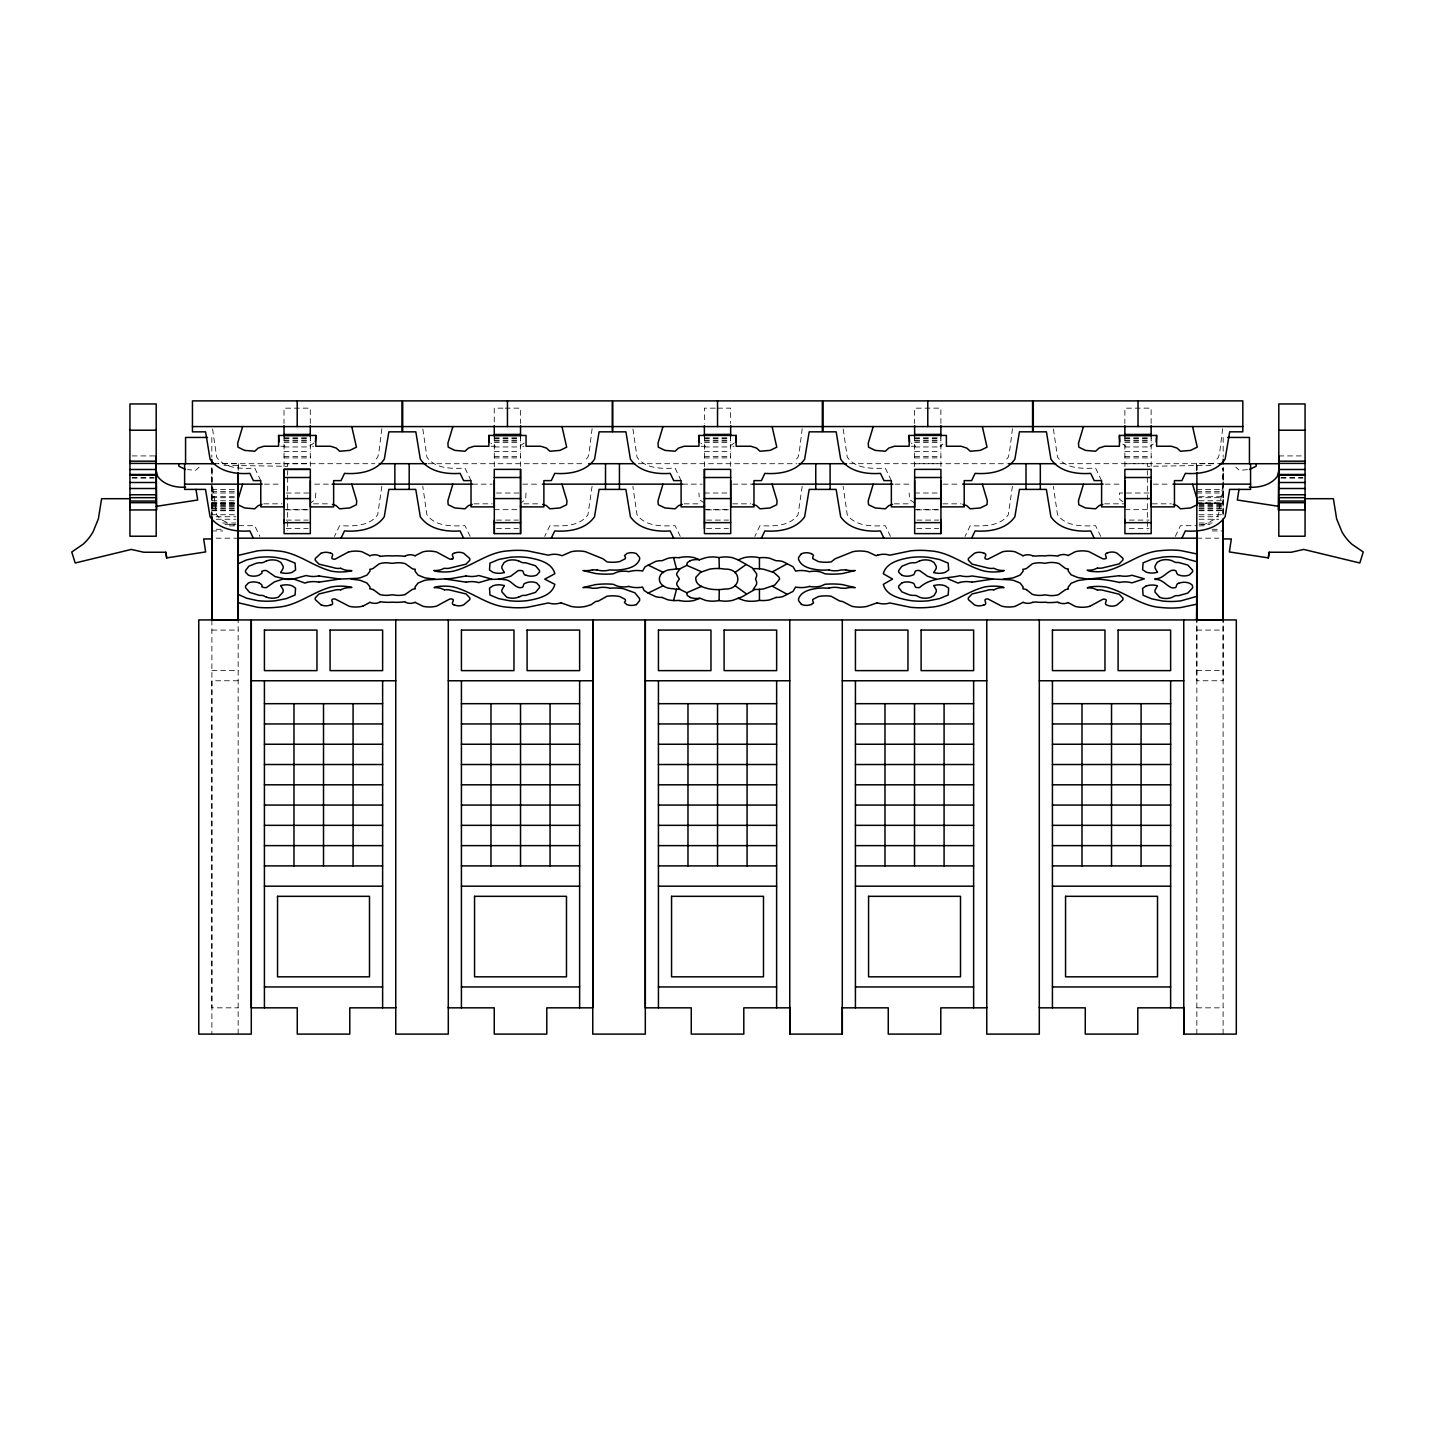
<?xml version="1.0" encoding="UTF-8"?>
<svg xmlns="http://www.w3.org/2000/svg" width="1435" height="1435" viewBox="0 0 1435 1435"><rect width="100%" height="100%" fill="white"/><g stroke="black" fill="none" stroke-linecap="round" stroke-linejoin="round"><path stroke-width="0.75" stroke-dasharray="5 3.75" d="M238.228 470.393L238.228 463.702L218.515 463.684M238.156 1034.097L238.156 619.938M1196.898 469.855L1196.898 463.702L1216.467 463.684M315.772 493.012L315.395 499.47L310.301 503.147M526.017 493.012L525.623 499.47L520.546 503.147M381.853 428.67L378.858 452.617L377.71 457.191L373.871 461.675M381.836 486.25L377.692 514.752C369.136 526.699 352.723 526.232 339.611 525.694L334.463 536.403M592.099 428.67L589.103 452.617L587.955 457.191L584.117 461.675M592.081 486.25L587.937 514.752C579.381 526.699 562.968 526.232 549.856 525.694L544.708 536.403M802.201 428.67L799.205 452.617L798.057 457.191L794.219 461.675M802.183 486.25L798.039 514.752C789.501 526.699 773.088 526.232 759.976 525.694L754.828 536.403M1012.446 428.67L1009.433 452.599L1008.303 457.191L1004.464 461.675M1012.428 486.25L1008.285 514.752C999.729 526.699 983.334 526.232 970.221 525.694L965.055 536.403M1222.674 428.67L1219.678 452.599L1218.53 457.191L1214.692 461.675M1222.674 486.25L1218.53 514.752L1214.692 519.237L1204.611 524.349L1200.503 525.031M1175.301 536.403L1180.467 525.694L1196.413 525.694M199.16 467.128L195.644 470.321L187.554 469.64M313.906 443.002L309.386 446.249L313.673 446.249M524.152 443.002L519.631 446.249L523.901 446.249M734.254 443.002L729.733 446.249L734.002 446.249M942.992 444.079L939.979 446.249L944.248 446.249M1150.224 446.249L1153.238 444.079M1247.446 469.64L1239.356 470.321L1235.84 467.128M503.003 408.15L494.25 408.168L494.268 423.504M505.192 408.168L520.528 408.15L520.528 423.486M715.312 408.15L704.37 408.168L704.37 423.504M717.5 408.168L730.63 408.15L730.648 423.486M284.022 437.836L310.301 437.836M494.268 437.836L520.528 437.836M704.388 437.836L730.648 437.836M914.633 437.836L940.894 437.836M1124.879 437.836L1151.139 437.836M284.022 438.608L310.301 438.59M494.268 438.608L520.528 438.59M704.388 438.608L730.648 438.59M914.633 438.608L940.894 438.59M1124.879 438.608L1151.139 438.59M284.022 440.186L310.301 440.168M494.268 440.186L520.546 440.168M704.388 440.186L730.648 440.168M914.633 440.186L940.894 440.168M1124.879 440.186L1151.139 440.168M284.022 441.047L310.301 441.029M494.268 441.047L520.546 441.029M704.388 441.047L730.648 441.029M914.633 441.047L940.894 441.029M1124.879 441.047L1151.139 441.029M284.022 442.375L310.301 442.375M494.268 442.375L520.546 442.375M704.388 442.375L730.648 442.375M914.633 442.375L940.894 442.375M1124.879 442.375L1151.139 442.375M280.74 446.249L285.009 446.249L281.995 444.079M490.985 446.249L495.254 446.249L490.734 443.002M701.069 446.249L705.356 446.249L700.836 443.002M911.315 446.249L915.584 446.249L911.082 443.002M284.022 446.967L310.301 446.949M494.268 446.967L520.546 446.949M704.388 446.967L730.648 446.949M914.633 446.967L940.894 446.949M1124.879 446.967L1151.139 446.949M284.04 451.451L310.301 451.433M494.286 451.451L520.546 451.433M704.388 451.451L730.666 451.433M914.633 451.451L940.894 451.433M1124.879 451.451L1151.139 451.433M132.128 455.917L156.2 455.917M1278.8 455.917L1302.872 455.917M284.04 456.581L310.301 456.563M494.286 456.581L520.546 456.563M704.388 456.581L730.666 456.563M914.633 456.581L940.912 456.563M1124.879 456.581L1151.139 456.563M284.04 457.926L310.301 457.891M494.286 457.926L520.546 457.891M704.388 457.926L730.666 457.891M914.633 457.926L940.912 457.891M1124.879 457.926L1151.157 457.891M284.04 463.738L310.301 463.72M214.012 463.702L374.876 463.702M428.007 463.72L585.354 463.702M638.467 463.702L796.945 463.72M849.574 463.684L1007.191 463.72M1060.052 463.684L1220.988 463.702M914.633 463.756L940.912 463.72M1124.879 463.756L1151.157 463.72M224.021 465.335L287.664 466.321L287.664 463.72M1210.979 465.335L1147.336 466.321L1147.336 463.72M132.128 477.371L154.011 477.371M1280.989 477.371L1302.872 477.371M132.128 478.142L154.011 478.142M1280.989 478.142L1302.872 478.142M264.417 484.151L281.852 484.151M314.66 484.151L329.924 484.151M472.474 484.151L492.097 484.151M522.735 484.151L540.17 484.151M682.594 484.151L702.217 484.151M732.837 484.151L752.46 484.151M895.027 484.151L910.274 484.151M943.082 484.151L960.535 484.151M1105.255 484.151L1122.708 484.151M1153.327 484.151L1170.781 484.151M211.824 489.407L238.102 489.407M1196.898 489.407L1223.176 489.407M211.824 491.649L238.102 491.649M1196.898 491.649L1223.176 491.649M211.824 493.012L238.102 492.994M496.474 493.012L520.546 493.012M704.406 493.012L728.478 493.012M914.633 493.012L938.723 493.012M1196.898 492.994L1223.176 493.012L1223.176 503.147L1199.086 503.147M286.229 493.012L310.301 493.012M1148.969 493.012L1119.426 493.012L1119.802 499.47L1124.879 503.147M211.824 496.707L235.896 496.707M1199.086 496.707L1223.176 496.707M211.824 497.712L238.102 497.712M1196.898 497.712L1223.176 497.712M211.824 500.761L235.896 500.761M1199.086 500.761L1223.176 500.761M211.824 502.716L238.102 502.716M1196.898 502.716L1223.176 502.716M211.824 503.147L235.896 503.147M211.824 503.452L238.102 503.452M1196.898 503.452L1223.176 503.452M211.824 503.811L235.896 503.811M263.825 503.828L282.013 503.828M313.601 503.828L330.516 503.828M474.07 503.828L492.259 503.828M523.847 503.828L540.762 503.828M684.19 503.828L701.105 503.828M732.693 503.828L750.882 503.828M894.418 503.828L911.351 503.828M942.921 503.828L961.127 503.828M1104.663 503.828L1123.713 503.828M1152.323 503.828L1171.373 503.828M1199.086 503.811L1223.176 503.811M211.824 504.725L235.896 504.725M1199.086 504.725L1223.176 504.725M211.824 505.604L235.896 505.604M1199.086 505.604L1223.176 505.604M211.824 506.394L235.896 506.394M1199.086 506.394L1223.176 506.394M211.824 507.954L235.896 507.954M1199.086 507.954L1223.176 507.954M211.824 508.815L235.896 508.815M1199.086 508.815L1223.176 508.815M284.058 509.676L308.148 509.658M286.247 509.873L308.148 509.82M494.304 509.676L518.394 509.658M704.424 509.676L728.496 509.658M914.669 509.676L938.741 509.658M706.612 509.873L728.496 509.82M916.857 509.873L938.741 509.82M1124.914 509.676L1148.987 509.658M211.824 510.178L235.896 510.178M1199.086 510.178L1223.176 510.178M211.824 510.734L235.896 510.734M1199.086 510.734L1223.176 510.734M211.824 514.752L235.896 514.752M1199.086 514.752L1223.176 514.752M216.201 516.743L235.896 516.743M1199.086 516.743L1218.799 516.743M216.201 519.237L235.896 519.237M1199.086 519.237L1218.799 519.237M286.265 520.098L308.148 520.098M496.51 520.098L518.394 520.098M706.612 520.098L728.514 520.098M916.857 520.098L938.741 520.098M1129.291 520.098L1148.987 520.098M222.766 523.004L235.896 523.004M1199.086 523.004L1212.234 523.004M224.954 524.349L235.896 524.349M1199.086 524.349L1210.046 524.349M229.331 525.91L235.896 525.91M238.784 525.694L254.73 525.694L259.878 536.403M1199.086 525.91L1205.651 525.694M286.265 528.6L308.148 528.582M496.51 528.6L518.394 528.582M706.63 528.6L728.514 528.582M916.875 528.6L938.759 528.582M1129.291 528.6L1149.004 528.582M216.201 529.282L222.766 529.282M1212.234 529.282L1218.799 529.282M211.824 530.932L222.766 530.932M1212.234 530.932L1223.176 530.932M216.201 538.179L238.102 538.179M1196.898 538.179L1218.799 538.179M211.896 630.073L238.156 630.073M1196.844 630.073L1223.104 630.073M211.896 670.629L238.156 670.629M1196.844 670.629L1223.104 670.629M238.156 680.764L211.896 680.764L211.896 1007.836L238.156 1007.836M1196.844 1007.836L1223.104 1007.836M234.676 525.031L230.587 524.349L220.506 519.237L216.667 514.752L212.524 486.25M1122.816 444.079L1125.829 446.249M914.633 503.147L909.557 499.47L909.18 493.012M704.406 503.147L699.311 499.47L698.935 493.012M1101.596 480.617L1095.587 468.115C1082.474 468.653 1066.062 469.119 1057.523 457.191L1053.38 428.67M1100.735 536.403L1095.569 525.694C1082.456 526.232 1066.062 526.699 1057.505 514.752L1053.362 486.25M891.35 480.617L885.341 468.115C872.229 468.671 855.816 469.119 847.278 457.191L843.134 428.67M890.489 536.403L885.323 525.694C872.211 526.232 855.816 526.699 847.26 514.752L843.116 486.25M681.105 480.617L675.096 468.115C661.983 468.671 645.571 469.119 637.032 457.191L632.889 428.67M680.244 536.403L675.096 525.694C661.983 526.232 645.571 526.699 637.014 514.752L632.871 486.25M471.021 480.617L464.994 468.115C451.881 468.671 435.487 469.119 426.93 457.191L422.787 428.67M470.124 536.403L464.976 525.694C451.864 526.232 435.451 526.699 426.912 514.752L422.769 486.25M260.775 480.617L254.766 468.115C241.654 468.671 225.241 469.119 216.685 457.191L212.541 428.67M1151.121 423.486L1151.121 408.15L1124.861 408.168L1124.861 423.504M1151.139 435.505L1151.157 466.429M1124.861 435.505L1124.897 470.716M940.894 423.486L940.876 408.15L914.615 408.168L914.615 423.504M940.894 435.505L940.912 466.429M914.633 435.505L914.651 470.716M730.648 435.505L730.666 466.429M704.388 435.505L704.406 470.716M520.528 435.505L520.546 466.429M494.268 435.505L494.286 470.716M310.283 423.486L310.283 408.15L284.004 408.168L284.022 423.504M310.283 435.505L310.301 466.429M284.022 435.505L284.04 470.716M1223.176 437.442L1223.176 457.155M1223.176 480.061L1223.176 467.792L1223.176 516.743M1223.104 1034.097L1223.104 619.938L1223.104 680.764L1196.844 680.764L1196.844 619.938L1196.844 1034.097M1196.629 463.684L1196.629 470.393M1147.336 470.734L1147.336 475.146M1147.336 477.353L1147.336 519.255M1147.336 521.461L1147.336 530.286M287.664 470.734L287.664 475.146M287.664 477.353L287.664 519.255M287.664 521.461L287.664 530.286M238.282 463.684L238.282 470.393M211.896 619.938L211.896 1034.097M211.824 437.442L211.824 457.155M211.824 467.792L211.824 516.743M211.95 468.151L211.914 515.021L211.95 468.151M1223.086 515.021L1223.051 468.151L1223.051 515.021M1196.772 470.393L1196.772 463.702L1196.772 470.393"/><path stroke-width="1.5" d="M129.939 502.698L156.2 502.698L156.2 403.952L129.939 403.952L129.939 536.224L156.2 536.224L156.2 497.443M129.939 463.397L156.2 463.397L156.2 455.917M238.21 530.663L238.174 619.938L211.824 619.938L211.824 538.179L211.806 563.722M211.806 596.332L211.824 619.938L211.95 517.246M238.031 619.938L238.031 472.617M264.417 1007.836L264.417 680.764M293.978 865.897L293.978 703.688M323.521 865.897L323.521 703.688M353.082 865.897L353.082 703.688M382.625 1007.836L382.625 680.764M395.755 619.938L395.755 1007.836L349.781 1007.836L349.781 1034.115L297.26 1034.097L297.26 1007.836L251.286 1007.836L251.286 619.938L251.286 1034.115L198.765 1034.115L198.765 619.938L1236.306 619.938L1236.306 1034.115L1183.767 1034.115L1183.767 619.938M448.294 619.938L448.294 1007.836L494.25 1007.836L494.25 1034.097L546.789 1034.115L546.789 1007.836L592.763 1007.836L592.763 619.938L592.763 1034.115L645.302 1034.115L645.302 619.938L645.284 1007.836L691.257 1007.836L691.257 1034.097L743.796 1034.115L743.796 1007.836L789.752 1007.836M461.424 1007.836L461.424 680.764M490.967 865.897L490.985 703.688M520.528 865.897L520.528 703.688M550.071 865.897L550.071 703.688M579.632 1007.836L579.632 680.764M658.432 1007.836L658.432 680.764M687.975 865.897L687.975 703.688M717.536 865.897L717.536 703.688M747.079 865.897L747.079 703.688M679.706 600.565A33.92 33.92 0 0 0 694.253 600.44L700.065 598.251L705.446 600.368A31.731 31.731 0 0 0 719.078 600.53A31.731 31.731 0 0 0 732.729 600.35L742.092 596.834L754.864 589.444A49.992 49.992 0 0 0 759.438 589.337A46.763 46.763 0 0 0 763.868 588.816L774.828 585.032L779.618 579.04A6.368 6.368 0 0 0 778.846 576.96L773.878 572.529L763.868 569.3A46.763 46.763 0 0 0 759.438 568.78L759.438 557.731M776.622 1007.836L776.64 680.764M842.291 1007.244L842.291 1034.115L789.77 1034.115L789.77 619.938M830.094 463.72L830.094 489.407M842.291 1034.115L842.291 619.938M855.421 1007.836L855.439 680.764M884.982 865.897L884.982 703.688M914.525 865.897L914.525 703.688M944.087 865.897L944.087 703.688M973.63 1007.836L973.63 680.764M986.76 619.938L986.76 1007.836L940.804 1007.836L940.786 1034.115L888.265 1034.097L888.265 1007.836L842.291 1007.836M1039.299 619.938L1039.299 1007.836L1085.273 1007.836L1085.255 1034.097L1137.794 1034.115L1137.794 1007.836L1183.767 1007.836M1040.321 463.72L1040.321 489.407M1052.429 1007.836L1052.429 680.764M1081.99 865.897L1081.99 703.688M1111.533 865.897L1111.533 703.688M1141.076 865.897L1141.094 703.688M1170.637 1007.836L1170.637 680.764M1146.152 585.982L1142.601 588.404L1143.103 595.274L1151.839 598.879L1162.565 601.014A75.086 75.086 0 0 0 1181.041 600.817L1196.898 596.332L1196.629 619.938L1196.898 472.456M1196.898 619.938L1196.898 530.663L1196.826 619.938L1223.176 619.938L1223.194 596.332M1181.866 538.179L1185.346 530.932C1199.66 531.972 1216.449 529.407 1225.131 516.743L1229.669 489.407L1250.567 489.407L1250.567 463.72M1278.8 455.917L1278.8 463.397L1305.061 463.397M1223.051 519.488L1223.086 619.92L1223.194 594.413M156.738 509.873L156.2 464.814M719.078 600.583L719.294 589.588A42.942 42.942 0 0 0 724.765 589.014C742.164 589.875 742.164 568.242 724.765 569.121A42.942 42.942 0 0 0 719.294 568.529A44.001 44.001 0 0 0 709.608 569.157L700.585 572.26L696.047 577.067A4.987 4.987 0 0 0 695.796 579.076C696.208 585.677 704.244 587.812 709.608 588.96A44.001 44.001 0 0 0 719.294 589.57M1278.262 509.873L1278.8 464.814M315.413 441.908L315.808 435.451L278.605 435.451L278.605 446.249L263.843 446.249L258.264 448.043L254.766 451.236L244.632 450.393L237.959 447.164L237.672 443.2L242.641 426.59M735.76 441.908L736.137 435.451L698.935 435.451L698.935 446.249L684.19 446.249L678.594 448.043L675.096 451.236L664.979 450.393L658.306 447.164L658.001 443.2L662.988 426.59M1156.233 441.908L1156.628 435.433L1119.426 435.433L1119.426 446.249L1104.681 446.249L1099.084 448.043L1095.587 451.236L1085.47 450.393L1078.797 447.146L1078.492 443.2L1083.461 426.572M701.518 586.359L686.773 592.745L679.921 589.319L676.549 589.175A41.956 41.956 0 0 1 672.889 588.709C654.862 588.099 654.88 570.018 672.889 569.408A41.956 41.956 0 0 1 676.549 568.96L679.921 568.798L686.773 565.372L701.518 571.758M1256.325 463.72L1256.145 466.232L1249.472 469.478M211.806 603.4L211.806 594.413M1223.194 563.722L1223.194 554.717M1223.176 518.824L1223.176 538.95L1231.338 538.95L1229.364 551.937L1268.307 557.892L1269.168 552.242L1291.321 552.242L1303.68 549.426L1359.806 562.986L1363.25 552.009L1351.878 544.206A49.364 49.364 0 0 1 1341.904 531.775L1336.631 518.86L1333.384 498.698L1305.061 498.698L1305.061 509.945L1278.8 509.945L1278.8 403.952L1305.061 403.952L1305.061 536.224L1278.8 536.224L1278.8 497.443M1268.307 557.892L1269.168 552.242M1239.015 489.335L1237.311 500.008L1278.8 506.358M1278.567 471.684L1277.419 476.276C1271.159 484.958 1259.571 487.774 1249.311 487.2M662.109 597.444L667.58 599.687A30.637 30.637 0 0 0 673.553 600.53L676.549 589.175M686.773 592.745L687.257 595.453L690.271 597.426M242.623 484.151L237.636 500.761L237.941 504.725L244.614 507.954L254.73 508.815L258.228 505.604L261.959 504.42M452.886 426.59L447.899 443.2L448.204 447.164L454.877 450.393L464.994 451.236L468.51 448.043L474.088 446.249L488.851 446.249L488.851 435.451L526.053 435.451L526.053 446.249L540.798 446.249L546.376 448.043L549.892 451.236L560.009 450.393L566.682 447.164L562 426.59M452.85 484.151L447.881 500.761L448.186 504.725L454.859 507.954L464.976 508.815L468.474 505.604L472.205 504.42M662.97 484.151L658.001 500.761L658.288 504.725L664.961 507.954L675.096 508.815L678.594 505.604L682.325 504.42M873.233 426.572L868.247 443.2L868.552 447.164L875.224 450.393L885.341 451.236L888.839 448.043L894.435 446.249L909.18 446.249L909.18 435.433L946.383 435.433L946.383 446.249L961.127 446.249L966.724 448.043L970.221 451.236L980.338 450.393L987.029 447.164L982.347 426.572M873.215 484.151L868.247 500.761L868.534 504.725L875.207 507.954L885.323 508.815L888.839 505.604L892.57 504.42M1083.461 484.151L1078.474 500.761L1078.779 504.725L1085.452 507.954L1095.569 508.815L1099.084 505.604L1102.797 504.42M341.01 538.179L344.508 530.932C358.822 531.972 375.593 529.407 384.275 516.743L388.831 489.407L415.755 489.407L420.311 516.743C428.993 529.407 445.765 531.972 460.097 530.932L463.577 538.179M551.255 538.179L554.753 530.932C569.067 531.972 585.839 529.407 594.52 516.743L599.077 489.407L625.875 489.407L630.431 516.743C639.113 529.407 655.885 531.972 670.199 530.932L673.697 538.179M761.375 538.179L764.855 530.932C779.169 531.972 795.959 529.407 804.64 516.743L809.197 489.407L836.121 489.407L840.659 516.743C849.341 529.407 866.13 531.972 880.444 530.932L883.924 538.179M971.621 538.179L975.1 530.932C989.415 531.972 1006.204 529.407 1014.886 516.743L1019.442 489.407L1046.366 489.407L1050.904 516.743C1059.586 529.407 1076.376 531.972 1090.69 530.932L1094.17 538.179M582.879 587.597L595.561 584.619A83.768 83.768 0 0 1 613.086 584.278L617.445 586.144A26.045 26.045 0 0 0 628.889 586.413M855.296 570.52L842.614 573.516A83.768 83.768 0 0 1 825.089 573.839L820.712 571.991A26.045 26.045 0 0 0 809.268 571.704L807.6 571.202A29.435 29.435 0 0 0 795.582 571.076L793.017 566.717L783.169 561.695A19.911 19.911 0 0 0 776.066 560.744L769.644 558.215A32.754 32.754 0 0 0 759.438 557.767A33.597 33.597 0 0 0 743.922 557.695L738.11 559.865L732.729 557.749A31.731 31.731 0 0 0 719.096 557.587A31.731 31.731 0 0 0 705.446 557.767L699.437 559.776A19.103 19.103 0 0 0 690.253 560.654M809.268 586.467L807.6 586.915A29.435 29.435 0 0 1 795.582 587.058L793.017 591.399L783.169 596.44A19.911 19.911 0 0 1 776.066 597.39M369.889 602.431L362.804 606.198M415.181 555.686L423.146 551.722A29.92 29.92 0 0 1 436.509 551.973L449.675 559.076A5.758 5.758 0 0 0 451.846 559.094M1022.994 602.431L1015.029 606.395A29.92 29.92 0 0 1 1001.666 606.144L987.962 598.969A5.883 5.883 0 0 0 986.509 599.005C982.222 599.399 988.715 604.099 983.782 605.068M1068.286 555.435L1075.353 551.668A29.938 29.938 0 0 1 1088.735 551.542L1102.797 558.807A5.776 5.776 0 0 0 1104.771 558.861C1109.111 558.484 1102.546 554.143 1107.174 552.941M280.722 572.601L283.125 568.314A5.686 5.686 0 0 0 283.018 566.072L280.919 562.502L277.87 560.744A17.435 17.435 0 0 0 266.551 560.888M504.349 585.516L501.927 589.821A5.686 5.686 0 0 0 502.035 592.045L506.716 597.193A17.202 17.202 0 0 0 518.501 597.175M933.826 572.601L936.23 568.314A5.686 5.686 0 0 0 936.122 566.072L934.024 562.502L930.974 560.744A17.435 17.435 0 0 0 919.656 560.888M1004.069 570.538L1002.078 571.309A51.732 51.732 0 0 1 985.038 571.238C966.024 566.664 950.418 552.062 930.293 550.896A92.109 92.109 0 0 0 910.741 550.825L889.79 555.184A19.911 19.911 0 0 0 877.718 555.184M753.214 589.498L756.532 584.422A6.565 6.565 0 0 0 756.586 581.749L755.545 579.13L756.586 576.368A6.565 6.565 0 0 0 756.532 573.695L752.263 567.865L738.11 559.865M679.921 568.798L676.872 573.283A5.076 5.076 0 0 0 676.889 575.309L679.365 578.951L676.889 582.807A5.076 5.076 0 0 0 676.872 584.852L679.921 589.319M734.738 572.673L746.074 564.529M1032.698 602.413L1035.335 601.983A56.97 56.97 0 0 0 1045.631 602.198L1047.353 602.557A56.36 56.36 0 0 0 1057.613 602.036L1058.582 602.682M776.066 597.444L769.644 599.902A32.754 32.754 0 0 1 759.438 600.368A33.597 33.597 0 0 1 743.922 600.422L738.11 598.251M321.01 553.264L315.287 558.502A3.587 3.587 0 0 0 315.359 560.367L318.983 564.152L333.225 567.56A15.265 15.265 0 0 0 340.723 568.26M405.459 555.704L404.509 556.35A56.485 56.485 0 0 0 392.526 555.937A56.485 56.485 0 0 0 380.562 556.35L379.593 555.704M379.593 602.413L380.562 601.767A56.485 56.485 0 0 0 392.526 602.18A56.485 56.485 0 0 0 404.509 601.785L405.459 602.413M1058.582 555.453L1057.613 556.08A56.36 56.36 0 0 0 1047.353 555.578L1045.631 555.919A56.97 56.97 0 0 0 1035.335 556.134L1032.698 555.704M266.533 560.834L263.358 562.466A11.39 11.39 0 0 1 259.609 562.699A34.261 34.261 0 0 0 256.183 563.273L248.847 566.197L245.582 570.466A4.179 4.179 0 0 0 245.618 572.188L248.416 575.184A14.511 14.511 0 0 0 258.892 575.238L261.744 573.336A1.919 1.919 0 0 0 261.744 571.399L263.879 570.556A10.601 10.601 0 0 1 266.497 570.574L275.233 576.619L286.767 579.327A38.655 38.655 0 0 0 292.704 579.202L306.229 575.507A25.346 25.346 0 0 0 318.947 575.883M919.638 560.834L916.463 562.466A11.39 11.39 0 0 1 912.732 562.699A34.261 34.261 0 0 0 909.288 563.273L901.951 566.197L898.687 570.466A4.179 4.179 0 0 0 898.74 572.188L901.915 575.345M340.741 589.767L344.256 588.35A23.821 23.821 0 0 1 350.965 587.615L351.88 587.381L348.974 586.807A51.732 51.732 0 0 0 331.915 586.879C312.92 591.471 297.314 606.072 277.188 607.22A92.109 92.109 0 0 1 257.618 607.31L238.282 602.754L238.228 594.413L246.623 598.216L257.134 600.548A75.086 75.086 0 0 0 275.61 600.745L286.336 598.628L295.072 595.005L295.574 588.135L292.023 585.731A18.547 18.547 0 0 0 280.74 585.624M993.845 589.767L997.361 588.35A23.821 23.821 0 0 1 1004.069 587.615L1002.078 586.807A51.732 51.732 0 0 0 985.038 586.879C966.024 591.471 950.418 606.072 930.293 607.22A92.109 92.109 0 0 1 910.741 607.31L889.79 602.951A19.642 19.642 0 0 1 877.18 602.754M1097.434 568.099L1093.918 569.516A23.821 23.821 0 0 1 1087.21 570.251L1089.201 571.058A51.732 51.732 0 0 0 1106.242 570.986C1125.255 566.394 1140.861 551.793 1160.987 550.627A92.109 92.109 0 0 1 1180.539 550.556L1196.629 553.91L1196.898 561.785L1181.041 557.3A75.086 75.086 0 0 0 1162.565 557.121L1151.839 559.237L1143.103 562.861L1142.601 569.731L1146.152 572.135A18.547 18.547 0 0 0 1157.435 572.242M772.46 571.83L786.828 564.009M454.07 553.21C449.46 554.394 456.043 558.538 451.846 559.094M628.907 586.467L630.557 586.915A29.435 29.435 0 0 0 642.575 587.058L644.118 590.52L648.136 593.068L663.526 585.57M801.447 553.641L798.613 557.408A5.596 5.596 0 0 0 798.685 559.704C801.86 567.614 811.959 569.121 819.457 570A64.306 64.306 0 0 0 828.372 569.91L829.053 570.108M330.66 605.068C335.575 604.081 329.207 599.633 333.225 599.023A5.812 5.812 0 0 1 335.198 599.023L349.44 606.377A29.938 29.938 0 0 0 362.804 606.18M679.706 557.515L678.737 557.731A33.848 33.848 0 0 0 673.553 557.587A30.637 30.637 0 0 0 667.58 558.43L662.109 560.69A20.431 20.431 0 0 0 655.544 561.48L645.14 566.717L642.575 571.04A29.059 29.059 0 0 0 629.714 571.417L628.907 571.65A26.045 26.045 0 0 0 617.445 571.991L613.086 573.856A83.768 83.768 0 0 1 595.561 573.516L582.879 570.52M1178.835 583.166C1175.247 583.686 1177.633 588.189 1174.296 587.812A10.637 10.637 0 0 1 1172 587.848C1166.117 585.839 1162.511 578.789 1154.906 579.417L1154.906 578.7C1162.511 579.327 1166.117 572.278 1172 570.287A10.637 10.637 0 0 1 1174.296 570.305C1177.579 570.018 1175.391 574.771 1179.229 575.112A14.745 14.745 0 0 0 1189.328 575.005L1192.539 571.919A4.179 4.179 0 0 0 1192.593 570.197L1187.803 565.049L1178.548 562.448A11.444 11.444 0 0 1 1175.121 562.287L1171.642 560.565A17.435 17.435 0 0 0 1160.341 560.583L1157.256 562.251L1155.139 565.821A5.686 5.686 0 0 0 1155.049 568.045L1157.453 572.332M811.349 604.566L813.555 602.879L812.91 601.265A2.44 2.44 0 0 1 812.91 599.399L818.434 596.529A37.292 37.292 0 0 1 831.188 596.278L839.493 600.906A30.637 30.637 0 0 0 842.542 601.498L851.888 606.305A36.772 36.772 0 0 0 866.794 606.449L877.162 602.826M636.369 604.637L639.544 600.709A5.596 5.596 0 0 0 639.49 598.431L634.862 592.798L623.4 588.691A48.682 48.682 0 0 0 618.718 588.117A64.306 64.306 0 0 0 609.785 588.207L609.122 588.009A23.121 23.121 0 0 0 597.211 588.135L592.511 588.278A27.57 27.57 0 0 0 583.776 587.561M690.271 560.69L687.257 562.663L686.773 565.372M901.915 582.771L898.74 585.946A4.179 4.179 0 0 0 898.687 587.65L901.951 591.92L909.288 594.843A34.261 34.261 0 0 0 912.732 595.417A11.39 11.39 0 0 1 916.463 595.651L919.638 597.301A17.435 17.435 0 0 0 930.938 597.283L934.024 595.615L936.122 592.045A5.686 5.686 0 0 0 936.23 589.821L933.826 585.516M518.537 597.301L522.017 595.579A11.444 11.444 0 0 1 525.443 595.417L535.488 592.386L539.488 587.65A4.179 4.179 0 0 0 539.434 585.946L536.636 582.933A14.296 14.296 0 0 0 525.766 583.023C522.125 583.238 524.6 588.045 521.174 587.561A10.655 10.655 0 0 1 519.219 587.615C513.497 586.395 510.717 579.345 503.793 579.614A36.001 36.001 0 0 0 500.313 579.094L489.478 579.489L478.842 582.61A25.346 25.346 0 0 0 466.106 582.233M561.013 602.826L571.363 606.485A37.113 37.113 0 0 0 585.193 606.503L591.112 604.727L595.633 601.498A30.637 30.637 0 0 0 598.664 600.906L606.987 596.242A37.292 37.292 0 0 1 619.741 596.529L625.265 599.399A2.44 2.44 0 0 1 625.247 601.265L624.44 602.449L626.826 604.566A13.023 13.023 0 0 0 636.333 604.53M1119.192 582.413C1107.013 579.596 1094.026 577.892 1081.739 580.027A31.355 31.355 0 0 0 1077.667 580.655L1071.192 583.274L1068.268 587.041A3.767 3.767 0 0 0 1068.268 588.565L1068.411 589.067A17.417 17.417 0 0 0 1065.434 589.677L1058.295 594.772A25.095 25.095 0 0 1 1046.671 595.094L1044.626 594.897A24.718 24.718 0 0 1 1032.303 594.323L1026.384 589.588M1026.384 589.588A16.825 16.825 0 0 0 1022.868 588.816L1023.012 588.296A3.767 3.767 0 0 0 1023.012 586.789L1020.088 583.005L1013.612 580.404A31.355 31.355 0 0 0 1009.54 579.776L992.823 579.058L972.087 575.973A25.704 25.704 0 0 1 960.051 575.704C946.275 578.807 930.651 577.247 919.602 587.543A10.601 10.601 0 0 1 916.983 587.561C913.682 587.884 915.835 583.094 912.05 582.754A14.745 14.745 0 0 0 901.951 582.861M1196.629 604.207L1180.539 607.579A92.109 92.109 0 0 1 1160.987 607.489C1140.861 606.323 1125.237 591.74 1106.259 587.13A51.732 51.732 0 0 0 1089.201 587.094L1087.21 587.848A23.821 23.821 0 0 1 1093.918 588.583L1097.434 590.036M877.7 555.112L876.139 555.722L867.87 551.883A36.718 36.718 0 0 0 852.982 551.632L835.134 558.789L831.188 561.874A37.292 37.292 0 0 1 818.434 561.587L812.91 558.717A2.44 2.44 0 0 1 812.91 556.852L813.555 555.237L811.349 553.551M405.172 594.52L412.329 589.408A17.417 17.417 0 0 1 415.289 588.816L415.163 588.296A3.767 3.767 0 0 1 415.145 586.789L418.087 583.005L424.563 580.404A31.355 31.355 0 0 1 428.635 579.776L451.02 578.592L466.088 575.973M306.929 582.395L304.902 583.076L293.852 579.076M960.051 582.395L958.006 583.076L948.104 578.897M592.511 569.838L597.193 570.018M829.053 588.009L828.372 588.207A64.306 64.306 0 0 0 819.457 588.117C811.959 588.996 801.86 590.502 798.685 598.431A5.596 5.596 0 0 0 798.613 600.709L801.447 604.476M348.544 551.955L335.216 559.094A5.812 5.812 0 0 1 333.225 559.094C329.207 558.484 335.575 554.053 330.66 553.067M1089.613 606.413L1102.797 599.31A5.776 5.776 0 0 1 1104.771 599.256C1109.111 599.633 1102.546 603.974 1107.174 605.175A11.803 11.803 0 0 0 1116.789 605.139L1122.888 599.884A3.587 3.587 0 0 0 1122.816 598.018L1119.174 594.216L1104.537 590.664A15.624 15.624 0 0 0 1097.452 590.09M318.983 582.144L339.808 579.058L356.418 578.359A31.355 31.355 0 0 0 360.49 577.713L366.983 575.112L369.907 571.345A3.767 3.767 0 0 0 369.907 569.821L369.764 569.318A17.417 17.417 0 0 0 372.741 568.708L379.199 563.812A24.718 24.718 0 0 1 391.486 563.327L393.549 563.237A25.095 25.095 0 0 1 405.172 563.614L412.329 568.708A17.417 17.417 0 0 0 415.289 569.318L415.163 569.821A3.767 3.767 0 0 0 415.145 571.345L418.087 575.112L424.563 577.713A31.355 31.355 0 0 0 428.635 578.359L434.984 579.22M972.087 582.144L992.823 579.058M1119.192 575.722L1088.089 579.148M282.821 579.148L274.408 581.892L266.497 587.543A10.601 10.601 0 0 1 263.879 587.561L261.744 586.718A1.919 1.919 0 0 0 261.744 584.78L259.34 582.915M284.417 579.112L286.767 578.789A38.835 38.835 0 0 1 291.52 578.825L292.686 579.202M156.2 506.358L197.689 500.008L195.985 489.335M156.2 509.945L129.939 509.945L129.939 498.698L101.616 498.698L98.369 518.86L93.096 531.775A49.364 49.364 0 0 1 83.122 544.206L71.75 552.009L75.194 562.986L131.32 549.426L143.679 552.242L165.832 552.242L166.693 557.892L205.636 551.937L203.662 538.95L211.824 538.95L211.824 516.743M1003.191 579.22L1009.54 578.359A31.355 31.355 0 0 0 1013.612 577.713L1020.088 575.112L1023.012 571.345A3.767 3.767 0 0 0 1023.012 569.821L1022.868 569.318A16.825 16.825 0 0 0 1026.384 568.547L1032.303 563.812A24.718 24.718 0 0 1 1044.608 563.327L1046.653 562.968A24.718 24.718 0 0 1 1058.976 563.542L1065.434 568.439A17.417 17.417 0 0 0 1068.411 569.049L1068.268 569.551A3.767 3.767 0 0 0 1068.268 571.076L1071.192 574.861L1077.667 577.462A31.355 31.355 0 0 0 1081.739 578.09L1086.743 579.058M499.183 578.843L500.528 578.736M192.451 426.59L401.997 426.59M402.697 426.59L612.243 426.59M612.799 426.59L822.327 426.59M823.044 426.572L1032.572 426.572M1033.29 426.572L1242.818 426.572M129.939 430.213L156.2 430.213M1278.8 430.213L1305.061 430.213M284.022 434.482L310.283 434.392M494.268 434.482L520.528 434.392M704.388 434.482L730.648 434.392M914.633 434.482L940.894 434.392M1124.861 434.482L1151.139 434.392M284.022 435.505L310.283 435.505M494.268 435.505L520.528 435.505M1124.861 435.505L1151.139 435.505M207.447 437.442L185.563 437.442L185.563 463.72M1227.553 437.442L1249.437 437.442L1249.437 463.72M129.939 461.173L156.2 461.173M1278.8 461.173L1305.061 461.173M156.2 463.72L215.555 463.72M379.163 463.702L426.374 463.684M588.673 463.702L634.611 463.702M799.151 463.72L846.524 463.702M1008.554 463.684L1055.765 463.702M1219.642 463.72L1278.8 463.72M310.319 469.353L284.04 469.371L284.076 533.641L310.337 533.623L310.319 469.353L284.04 469.371L284.058 506.896L260.775 506.896L260.775 480.617L253.349 480.617L249.869 473.371C235.555 474.393 218.784 471.846 210.084 459.182L205.582 431.845L192.451 431.845L192.451 400.885L401.997 400.885L401.997 431.845L388.867 431.845L384.311 459.182C375.629 471.846 358.84 474.393 344.526 473.371L341.046 480.617L333.637 480.617L333.637 506.896L310.337 506.896L310.337 480.617M129.939 469.478L156.2 469.478M494.304 480.617L494.304 506.896L471.021 506.896L471.021 480.617L463.595 480.617L460.115 473.371C445.801 474.393 429.011 471.846 420.329 459.182L415.827 431.845L402.697 431.845L402.697 400.885L612.243 400.885L612.243 431.845L599.095 431.845L594.556 459.182C585.875 471.846 569.085 474.393 554.771 473.371L551.291 480.617L543.883 480.617L543.883 506.896L520.582 506.896L520.546 469.371L494.286 469.371L494.322 533.641L520.582 533.623L520.582 505.281M704.406 469.371L730.666 469.371L730.702 533.623L704.424 533.641L704.406 469.371L704.406 506.896L681.105 506.896L681.105 480.617L673.697 480.617L670.217 473.371C655.903 474.393 639.113 471.846 630.431 459.182L625.929 431.845L612.799 431.845L612.799 400.885L822.327 400.885L822.327 431.845L809.197 431.845L804.64 459.182C795.959 471.846 779.187 474.393 764.873 473.371L761.393 480.617L753.967 480.617L753.967 506.896L730.684 506.896L730.684 480.617M1278.8 469.478L1305.061 469.478M129.939 474.483L156.2 474.483M1278.8 474.483L1305.061 474.483M129.939 475.2L156.2 475.2M1278.8 475.2L1305.061 475.2M284.04 477.514L310.319 477.496M494.286 477.514L520.564 477.496M704.406 477.514L730.666 477.496M914.651 477.514L940.912 477.496M1124.897 477.514L1151.157 477.496M129.939 482.501L156.2 482.501M1278.8 482.501L1305.061 482.501M184.613 484.151L262.246 484.151M332.113 484.151L472.474 484.151M542.358 484.151L682.594 484.151M752.46 484.151L892.839 484.151M962.706 484.151L1103.084 484.151M1172.951 484.151L1250.567 484.151M185.689 487.2C175.429 487.774 163.841 484.958 157.581 476.276L156.433 471.684M129.939 488.51L156.2 488.51M1278.8 488.51L1305.061 488.51M129.939 494.752L156.2 494.752M1278.8 494.752L1305.061 494.752M129.939 497.676L156.2 497.676M1278.8 497.676L1305.061 497.676M284.058 498.573L310.319 498.573M494.304 498.573L520.564 498.573M704.406 498.573L730.684 498.573M914.651 498.573L940.929 498.573M1124.897 498.573L1151.175 498.573M129.939 501.048L156.2 501.048M1278.8 501.048L1305.061 501.048M1278.8 502.698L1305.061 502.698M284.076 522.663L310.337 522.645M494.304 522.663L520.582 522.645M704.424 522.663L730.684 522.645M914.669 522.663L940.929 522.645M1124.914 522.663L1151.175 522.645M940.947 533.623L914.669 533.641L914.651 469.371L940.912 469.371L940.947 533.623L940.929 520.098M1196.898 538.179L238.282 538.179L238.282 540.69M251.286 680.764L395.755 680.764M448.294 680.764L592.763 680.764M645.302 680.764L789.77 680.764M842.291 680.764L986.76 680.764M1039.299 680.764L1183.767 680.764M264.417 703.688L382.625 703.688M461.424 703.688L579.632 703.688M658.432 703.688L776.622 703.688M855.439 703.688L973.63 703.688M1052.429 703.688L1170.637 703.688M264.417 723.957L382.625 723.957M461.424 723.957L579.632 723.957M658.432 723.957L776.622 723.957M855.439 723.957L973.63 723.957M1052.429 723.957L1170.637 723.957M264.417 744.245L382.625 744.245M461.424 744.245L579.632 744.245M658.432 744.245L776.622 744.245M855.439 744.245L973.63 744.245M1052.429 744.245L1170.637 744.245M264.417 764.514L382.625 764.514M461.424 764.514L579.632 764.514M658.432 764.514L776.622 764.514M855.439 764.514L973.63 764.514M1052.429 764.514L1170.637 764.514M264.417 784.801L382.625 784.801M461.424 784.801L579.632 784.801M658.432 784.801L776.622 784.801M855.439 784.801L973.63 784.801M1052.429 784.801L1170.637 784.801M264.417 805.071L382.625 805.071M461.424 805.071L579.632 805.071M658.432 805.071L776.622 805.071M855.421 805.071L973.63 805.071M1052.429 805.071L1170.637 805.071M264.417 825.34L382.625 825.34M461.424 825.34L579.632 825.34M658.432 825.34L776.622 825.34M855.421 825.34L973.63 825.34M1052.429 825.34L1170.637 825.34M264.417 845.628L382.625 845.628M461.424 845.628L579.632 845.628M658.432 845.628L776.622 845.628M855.421 845.628L973.63 845.628M1052.429 845.628L1170.637 845.628M264.417 865.897L382.625 865.897M461.424 865.897L579.632 865.897M658.432 865.897L776.622 865.897M855.421 865.897L973.63 865.897M1052.429 865.897L1170.637 865.897M264.417 886.184L382.625 886.184M461.424 886.184L579.632 886.184M658.432 886.184L776.622 886.184M855.421 886.184L973.63 886.184M1052.429 886.184L1170.637 886.184M264.417 986.957L382.625 986.957M461.424 986.957L579.632 986.957M658.432 986.957L776.622 986.957M855.421 986.957L973.63 986.957M1052.429 986.957L1170.637 986.957M753.214 568.637L754.864 568.673A49.992 49.992 0 0 1 759.438 568.78M500.528 579.381L499.183 579.292L510.663 576.224L518.25 570.628A10.565 10.565 0 0 1 521.174 570.556C524.528 570.233 522.286 575.04 526.107 575.363M445.334 579.058L466.088 582.144M829.053 588.063A23.121 23.121 0 0 1 840.964 588.135L845.645 588.278A27.57 27.57 0 0 1 854.399 587.561L855.296 587.597M339.808 579.058L318.983 575.973M351.037 579.058L356.418 579.776A31.355 31.355 0 0 1 360.49 580.404L366.983 583.005L369.907 586.789A3.767 3.767 0 0 1 369.907 588.296L369.764 588.798A16.825 16.825 0 0 1 373.279 589.588M350.965 570.538L351.88 570.735L348.974 571.309A51.732 51.732 0 0 1 331.915 571.238C312.92 566.664 297.314 552.062 277.188 550.896A92.109 92.109 0 0 0 257.618 550.825L238.282 555.363L238.228 563.722L246.623 559.919L257.134 557.569A75.086 75.086 0 0 1 275.61 557.39L286.336 559.489L295.072 563.112L295.574 569.982L292.023 572.404A18.547 18.547 0 0 1 280.74 572.511M679.706 600.601L678.737 600.386A33.848 33.848 0 0 1 673.553 600.53M491.81 579.13L478.842 575.507A25.346 25.346 0 0 1 466.106 575.883M845.645 569.838L840.964 570.018A23.121 23.121 0 0 1 829.053 570.054M379.88 594.52L373.261 589.588M1173.238 504.42L1176.951 505.604L1180.467 508.815L1190.584 507.954L1197.256 504.725L1197.561 500.761L1192.575 484.151M962.993 504.42L966.724 505.604L970.221 508.815L980.338 507.954L987.011 504.725L987.316 500.761L982.329 484.151M752.747 504.42L756.478 505.604L759.976 508.815L770.093 507.954L776.765 504.725L777.07 500.761L772.084 484.151M542.627 504.42L546.358 505.604L549.856 508.815L559.973 507.954L566.646 504.725L566.951 500.761L561.982 484.151M332.382 504.42L336.113 505.604L339.611 508.815L349.727 507.954L356.418 504.725L356.705 500.761L351.736 484.151M185.528 469.478L178.855 466.232L178.675 463.72M936.104 579.058L927.512 576.224L919.602 570.574A10.601 10.601 0 0 0 916.983 570.556C913.682 570.233 915.835 575.022 912.05 575.363A14.745 14.745 0 0 1 901.951 575.274M518.537 560.834L522.017 562.538A11.444 11.444 0 0 0 525.443 562.699L535.488 565.749L539.488 570.466A4.179 4.179 0 0 1 539.434 572.188L536.636 575.184A14.511 14.511 0 0 1 526.161 575.238M648.136 593.068L655.562 596.619A20.431 20.431 0 0 0 662.109 597.408M1159.821 597.462L1155.139 592.296A5.686 5.686 0 0 1 1155.049 590.072L1157.453 585.785A18.547 18.547 0 0 0 1146.17 586.018M648.136 565.067L663.526 572.547M984.087 553.21C988.679 554.358 982.114 558.753 986.509 559.13A5.883 5.883 0 0 0 987.962 559.148L1002.545 551.758A30.261 30.261 0 0 1 1015.029 551.758L1022.994 555.686M454.07 604.906C449.46 603.722 456.061 599.615 451.846 599.023A5.758 5.758 0 0 0 449.675 599.059L436.509 606.162A29.92 29.92 0 0 1 423.146 606.341L415.181 602.431M772.46 586.287L786.828 594.108M444.33 589.767L440.814 588.35A23.821 23.821 0 0 0 434.087 587.615L436.096 586.807A51.732 51.732 0 0 1 453.137 586.879C472.133 591.471 487.739 606.072 507.882 607.22A92.109 92.109 0 0 0 527.434 607.31L548.367 602.951A19.642 19.642 0 0 0 560.995 602.754M340.741 568.35L344.256 569.785A23.821 23.821 0 0 0 350.965 570.52M266.533 597.301L263.358 595.651A11.39 11.39 0 0 0 259.609 595.417L249.564 592.386L245.582 587.65A4.179 4.179 0 0 1 245.618 585.946L248.416 582.933A14.296 14.296 0 0 1 259.287 583.023M321.01 604.87L315.287 599.633A3.587 3.587 0 0 1 315.359 597.749L318.983 593.964L333.637 590.413A15.624 15.624 0 0 1 340.723 589.839M734.738 585.462L746.074 593.606M699.437 559.776L694.271 557.659A33.92 33.92 0 0 0 679.706 557.551M434.087 570.538L436.096 571.309A51.732 51.732 0 0 0 453.137 571.238C472.133 566.664 487.739 552.062 507.882 550.896A92.109 92.109 0 0 1 527.434 550.825L548.367 555.184A19.911 19.911 0 0 1 560.439 555.184L562.036 555.722L571.363 551.65A37.113 37.113 0 0 1 585.193 551.614L603.041 558.789L606.987 561.874A37.292 37.292 0 0 0 619.741 561.587L625.265 558.717A2.44 2.44 0 0 0 625.247 556.852L624.44 555.686L626.826 553.551A13.023 13.023 0 0 1 636.333 553.587L639.544 557.408A5.596 5.596 0 0 1 639.49 559.704C636.297 567.614 626.216 569.121 618.718 570A64.306 64.306 0 0 1 609.785 569.91A22.834 22.834 0 0 1 597.211 569.964M504.349 572.601L501.927 568.314A5.686 5.686 0 0 1 502.035 566.072L504.151 562.502L507.201 560.744A17.435 17.435 0 0 1 518.501 560.888M280.722 585.516L283.125 589.821A5.686 5.686 0 0 1 283.018 592.045L278.336 597.193A17.202 17.202 0 0 1 266.569 597.175M1068.286 602.7L1075.353 606.449A29.651 29.651 0 0 0 1089.613 606.377M369.889 555.686L361.925 551.722A29.92 29.92 0 0 0 348.544 551.973M854.399 587.525L842.614 584.619A83.768 83.768 0 0 0 825.089 584.278L820.712 586.144A26.045 26.045 0 0 1 809.268 586.413M253.331 538.179L249.851 530.932C235.537 531.972 218.748 529.407 210.066 516.743L205.51 489.407L184.613 489.407L184.613 463.72M1192.593 426.572L1197.256 447.146L1190.584 450.393L1180.467 451.236L1176.969 448.043L1171.373 446.249L1156.628 446.249L1156.628 435.433M772.102 426.59L776.783 447.164L770.111 450.393L759.976 451.236L756.478 448.043L750.9 446.249L736.137 446.249L736.137 435.451M351.754 426.59L356.436 447.164L349.763 450.393L339.647 451.236L336.149 448.043L330.552 446.249L315.808 446.249L315.808 435.451M673.553 557.587L676.549 568.96M165.832 552.242L166.693 557.892M1119.426 435.433L1119.82 441.908M909.18 435.433L909.575 441.908M698.935 435.451L699.329 441.908M488.851 435.451L489.227 441.908M278.605 435.451L278.982 441.908M719.078 557.551L719.294 568.529M1223.14 555.363L1223.086 538.179L1223.176 619.92M211.86 602.754L211.914 619.938M1151.139 425.657L1151.139 436.043M1124.914 520.098L1124.914 522.932M1124.861 425.675L1124.861 436.061M940.894 425.657L940.894 436.043M914.615 425.675L914.633 436.061M730.648 425.657L730.648 436.043M704.37 425.675L704.388 436.061M704.424 505.299L704.442 528.6M520.528 425.657L520.528 436.043M520.546 469.353L520.582 533.623M494.268 425.675L494.268 436.061M494.322 520.098L494.322 533.641M310.283 425.657L310.283 436.043M284.076 520.098L284.076 522.932M284.022 425.675L284.022 436.061M1223.176 459.343L1223.176 463.72M1223.194 550.071L1223.194 608.045M1183.767 1007.244L1183.767 1034.115M1151.157 480.617L1151.157 506.878L1174.458 506.878L1174.458 480.617L1181.866 480.617L1185.364 473.371C1199.678 474.393 1216.449 471.828 1225.131 459.164L1229.687 431.827L1242.818 431.827L1242.818 400.885L1033.29 400.885L1033.29 431.827L1046.42 431.827L1050.922 459.164C1059.604 471.828 1076.376 474.393 1090.69 473.371L1094.188 480.617L1101.596 480.617L1101.596 506.878L1124.897 506.878L1124.897 480.617M1138.027 400.885L1138.027 426.572M1039.299 1007.244L1039.299 1034.115L986.76 1034.115L986.76 1007.244M1026.007 463.702L1026.007 489.407M940.912 480.617L940.912 506.878L964.212 506.878L964.212 480.617L971.621 480.617L975.118 473.371C989.433 474.393 1006.204 471.828 1014.886 459.164L1019.442 431.827L1032.572 431.827L1032.572 400.885L823.044 400.885L823.044 431.827L836.175 431.827L840.677 459.164C849.359 471.828 866.148 474.393 880.462 473.371L883.942 480.617L891.35 480.617L891.35 506.878L914.651 506.878L914.651 480.617M927.781 400.885L927.781 426.572M815.762 463.702L815.762 489.407M789.77 1007.244L789.77 1034.115M759.438 589.337L759.438 600.386M717.536 400.885L717.536 426.59M619.436 463.702L619.436 489.407M605.516 463.702L605.516 489.407M507.452 400.885L507.452 426.59M448.294 1007.244L448.294 1034.115L395.755 1034.115L395.755 1007.244M409.19 463.702L409.19 489.407M394.858 463.72L394.858 489.407M297.206 400.885L297.206 426.59M238.282 472.617L238.282 619.938M211.824 459.343L211.824 463.72M211.806 550.071L211.806 608.045M379.522 602.287A11.193 11.193 0 0 1 369.943 602.287M415.11 602.287A11.193 11.193 0 0 1 405.531 602.287M454.124 604.817A11.803 11.803 0 0 0 463.684 604.87L469.765 599.633A3.587 3.587 0 0 0 469.711 597.749L466.07 593.964L451.415 590.413A15.624 15.624 0 0 0 444.33 589.839M811.295 604.458A12.825 12.825 0 0 1 801.483 604.386M933.844 585.624A18.547 18.547 0 0 1 945.109 585.767L948.678 588.135L948.176 595.005L939.441 598.628L928.714 600.745A75.086 75.086 0 0 1 910.238 600.548C900.229 598.772 886.148 595.74 883.314 584.35L892.606 579.058L883.314 573.767C886.148 562.376 900.229 559.345 910.238 557.569A75.086 75.086 0 0 1 928.714 557.39L939.441 559.489L948.176 563.112L948.678 569.982L945.127 572.404A18.547 18.547 0 0 1 933.844 572.511M699.419 598.234A19.103 19.103 0 0 1 690.253 597.48M960.051 582.413A25.704 25.704 0 0 1 972.069 582.197M1023.065 555.829A11.193 11.193 0 0 1 1032.644 555.829M1058.635 555.578A11.193 11.193 0 0 1 1068.214 555.56M504.313 572.511A18.547 18.547 0 0 1 493.048 572.35L489.496 569.982L489.981 563.112L498.734 559.489L509.461 557.372A75.086 75.086 0 0 1 527.937 557.569C537.928 559.345 552.027 562.376 554.843 573.767L544.762 579.148L554.843 584.35C552.027 595.74 537.928 598.772 527.937 600.548A75.086 75.086 0 0 1 509.461 600.745L498.734 598.628L489.981 595.005L489.496 588.135L493.048 585.731A18.547 18.547 0 0 1 504.313 585.624M984.051 553.3A11.803 11.803 0 0 0 974.491 553.246L968.392 558.502A3.587 3.587 0 0 0 968.464 560.367L972.087 564.152L986.742 567.704A15.624 15.624 0 0 0 993.827 568.278L997.361 569.785A23.821 23.821 0 0 0 1004.069 570.52M1107.228 553.049A11.803 11.803 0 0 1 1116.789 552.995L1122.888 558.233A3.587 3.587 0 0 1 1122.816 560.098L1119.174 563.901L1104.537 567.453A15.624 15.624 0 0 1 1097.452 568.027M321.045 553.336A11.785 11.785 0 0 1 330.588 553.228M369.943 555.829A11.193 11.193 0 0 1 379.522 555.829M405.531 555.829A11.193 11.193 0 0 1 415.11 555.829M801.483 553.731A12.825 12.825 0 0 1 811.295 553.677M454.124 553.3A11.803 11.803 0 0 1 463.684 553.246L469.765 558.502A3.587 3.587 0 0 1 469.711 560.367L466.07 564.152L451.415 567.704A15.624 15.624 0 0 1 444.33 568.278L440.814 569.785A23.821 23.821 0 0 1 434.087 570.52M854.399 570.556A27.57 27.57 0 0 1 845.645 569.856M592.529 569.856A27.57 27.57 0 0 1 583.776 570.556M306.947 582.413A25.704 25.704 0 0 1 318.965 582.197M379.88 594.52A25.095 25.095 0 0 0 391.504 594.825L393.549 594.897A25.095 25.095 0 0 0 405.172 594.52M1119.21 575.632A25.346 25.346 0 0 0 1131.946 575.256L1144.305 578.807L1131.946 582.861A25.346 25.346 0 0 0 1119.21 582.502M1068.214 602.557A11.193 11.193 0 0 1 1058.635 602.539M1032.644 602.287A11.193 11.193 0 0 1 1023.065 602.287M983.728 604.942A12 12 0 0 1 974.473 604.924L968.392 599.633A3.587 3.587 0 0 1 968.464 597.749L972.087 593.964L986.329 590.574A15.265 15.265 0 0 1 993.827 589.857M330.588 604.906A11.785 11.785 0 0 1 321.045 604.781M1178.87 583.292A14.296 14.296 0 0 1 1189.705 583.31L1191.983 584.834A4.466 4.466 0 0 1 1192.539 586.197A4.179 4.179 0 0 1 1192.593 587.919L1187.803 593.068L1178.548 595.686A11.444 11.444 0 0 0 1175.121 595.83L1171.642 597.552A17.202 17.202 0 0 1 1159.857 597.373M264.417 630.073L264.417 670.629L316.956 670.629L316.956 630.073L264.417 630.073M277.547 896.319L277.547 976.822L369.495 976.822L369.495 896.319L277.547 896.319M330.086 630.073L330.086 670.629L382.625 670.629L382.625 630.073L330.086 630.073M461.424 630.073L461.424 670.629L513.963 670.629L513.963 630.073L461.424 630.073M474.555 896.319L474.555 976.822L566.484 976.822L566.484 896.319L474.555 896.319M527.093 630.073L527.093 670.629L579.632 670.629L579.632 630.073L527.093 630.073M658.432 630.073L658.432 670.629L710.971 670.629L710.971 630.073L658.432 630.073M671.562 896.319L671.562 976.822L763.492 976.822L763.492 896.319L671.562 896.319M724.101 630.073L724.101 670.629L776.64 670.629L776.64 630.073L724.101 630.073M855.439 630.073L855.439 670.629L907.96 670.629L907.96 630.073L855.439 630.073M868.57 896.319L868.57 976.822L960.499 976.822L960.499 896.319L868.57 896.319M921.109 630.073L921.109 670.629L973.63 670.629L973.63 630.073L921.109 630.073M1052.429 630.073L1052.429 670.629L1104.968 670.629L1104.968 630.073L1052.429 630.073M1065.559 896.319L1065.559 976.822L1157.507 976.822L1157.507 896.319L1065.559 896.319M1118.098 630.073L1118.098 670.629L1170.637 670.629L1170.637 630.073L1118.098 630.073M1151.157 469.371L1124.879 469.371L1124.914 533.641L1151.193 533.623L1151.157 469.353"/></g></svg>
